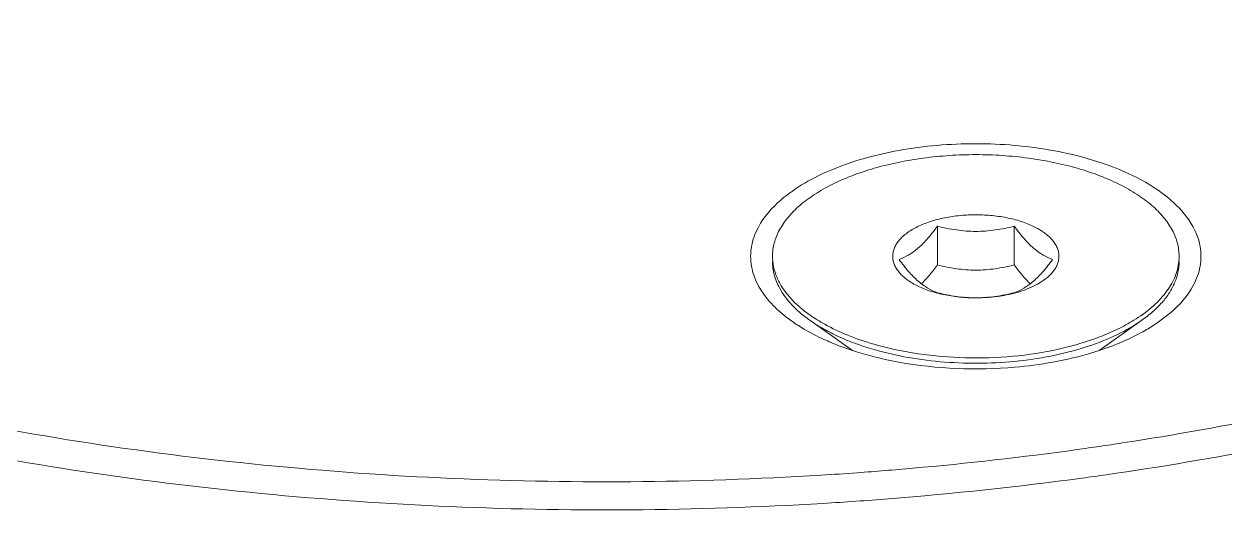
# Model space of a CAD drawing. Header units: millimetres. Extents: x 0 to 3564, y 0 to 2520.
# Drawn here: x 1745.12 to 1780.32, y 2177.24 to 2191.54 of the extents above; entities that cross this region are included whole.
import ezdxf

# ---------------------------------------------------------------- set-up
doc = ezdxf.new("R2010")
doc.units = ezdxf.units.MM
doc.layers.get('0').update_dxf_attribs({"lineweight": 13})

msp = doc.modelspace()

# ---------------------------------------------------------------- linework, layer by layer
for p, q in [((1771.889, 2185.616), (1771.889, 2184.481)), ((1774.139, 2185.616), (1774.139, 2184.481)), ((1769.403, 2181.973), (1768.149, 2182.86)), ((1776.625, 2181.973), (1777.879, 2182.86)), ((1778.73, 2183.085), (1778.4, 2182.831))]:
    msp.add_line(p, q)
for centre, radius, start, end in [((1768.553, 2184.735), 1.498, 180.0105, 185.9078), ((1777.476, 2184.735), 1.496, 354.0492, 359.996), ((1772.802, 2187.165), 3.627, 253.9012, 255.3331), ((1773.019, 2188.276), 4.758, 273.5146, 274.9839), ((1773.186, 2187.315), 3.782, 283.8414, 284.6791), ((1773.014, 2188.389), 4.872, 267.9886, 270.9745), ((1773.015, 2188.339), 4.822, 270.9701, 273.5151), ((1770.581, 2187.024), 5.131, 234.826, 239.5326), ((1775.436, 2187.043), 5.152, 300.4703, 305.1499), ((1771.889, 2189.654), 8.073, 247.2844, 250.808), ((1774.147, 2189.627), 8.045, 289.2014, 292.7385), ((1762.956, 2272.762), 94.593, 277.91266, 278.32167), ((1763.078, 2271.925), 93.748, 278.32166, 278.72929), ((1762.25, 2279.27), 101.142, 273.52764, 274.13268), ((1762.92, 2275.378), 98.038, 277.74316, 278.16041)]:
    msp.add_arc(centre, radius, start, end)
for points, knots in [([(1777.306, 2179.263), (1780.396, 2179.738), (1784.927, 2180.666), (1790.715, 2182.39), (1794.72, 2183.861), (1798.424, 2185.517), (1801.793, 2187.344), (1804.798, 2189.326), (1806.601, 2190.789), (1807.426, 2191.544)], [0, 0, 0, 0, 0.284642, 0.41998, 0.549569, 0.672764, 0.789067, 0.898172, 1, 1, 1, 1]), ([(1776.836, 2178.333), (1780.03, 2178.791), (1786.167, 2179.981), (1794.748, 2182.668), (1802.169, 2186.114), (1806.45, 2189.034), (1808.274, 2190.614)], [0, 0, 0, 0, 0.283458, 0.548027, 0.788034, 1, 1, 1, 1]), ([(1767.298, 2186.385), (1767.73, 2186.759), (1768.856, 2187.38), (1770.811, 2187.913), (1773.013, 2188.099), (1774.528, 2187.971), (1775.271, 2187.836)], [0, 0, 0, 0, 0.206306, 0.454834, 0.727416, 1, 1, 1, 1]), ([(1775.271, 2187.836), (1775.344, 2187.823), (1775.629, 2187.768), (1775.912, 2187.702), (1776.122, 2187.646)], [0, 0, 0, 0, 0.25414, 1, 1, 1, 1]), ([(1775.993, 2187.315), (1775.763, 2187.382), (1775.286, 2187.498), (1774.551, 2187.622), (1773.789, 2187.698), (1773.014, 2187.723), (1772.239, 2187.698), (1771.477, 2187.622), (1770.741, 2187.498), (1770.044, 2187.328), (1769.397, 2187.113), (1768.81, 2186.858), (1768.295, 2186.568), (1767.858, 2186.245), (1767.508, 2185.896), (1767.25, 2185.524), (1767.092, 2185.135), (1767.055, 2184.866), (1767.055, 2184.735)], [0, 0, 0, 0, 0.070402, 0.143616, 0.218736, 0.294834, 0.370931, 0.446055, 0.519262, 0.589668, 0.656485, 0.719057, 0.776906, 0.829795, 0.877802, 0.92142, 0.961647, 1, 1, 1, 1]), ([(1776.122, 2187.646), (1776.54, 2187.534), (1777.319, 2187.271), (1778.561, 2186.619), (1779.315, 2185.87), (1779.514, 2185.308)], [0, 0, 0, 0, 0.306727, 0.577589, 1, 1, 1, 1]), ([(1778.972, 2184.735), (1778.972, 2184.866), (1778.936, 2185.135), (1778.778, 2185.524), (1778.52, 2185.896), (1778.17, 2186.245), (1777.733, 2186.568), (1777.217, 2186.858), (1776.631, 2187.113), (1776.212, 2187.252), (1775.993, 2187.315)], [0, 0, 0, 0, 0.093469, 0.191504, 0.297803, 0.414799, 0.543694, 0.684666, 0.837174, 1, 1, 1, 1]), ([(1766.514, 2185.308), (1766.548, 2185.405), (1766.733, 2185.814), (1767.038, 2186.16), (1767.298, 2186.385)], [0, 0, 0, 0, 0.229745, 1, 1, 1, 1]), ([(1774.232, 2185.79), (1774.089, 2185.831), (1773.791, 2185.897), (1773.329, 2185.95), (1772.856, 2185.958), (1772.388, 2185.92), (1771.944, 2185.838), (1771.54, 2185.714), (1771.191, 2185.555), (1770.99, 2185.418), (1770.904, 2185.344)], [0, 0, 0, 0, 0.128611, 0.263628, 0.401279, 0.537607, 0.668749, 0.791211, 0.902193, 1, 1, 1, 1]), ([(1775.123, 2184.126), (1775.162, 2184.159), (1775.232, 2184.228), (1775.321, 2184.339), (1775.388, 2184.455), (1775.432, 2184.574), (1775.452, 2184.695), (1775.448, 2184.816), (1775.42, 2184.936), (1775.368, 2185.054), (1775.294, 2185.169), (1775.161, 2185.321), (1774.939, 2185.494), (1774.611, 2185.665), (1774.364, 2185.752), (1774.232, 2185.79)], [0, 0, 0, 0, 0.062761, 0.121167, 0.1757, 0.227248, 0.276977, 0.32624, 0.376438, 0.428866, 0.484593, 0.544387, 0.677689, 0.830135, 1, 1, 1, 1]), ([(1766.514, 2184.162), (1766.45, 2184.345), (1766.378, 2184.735), (1766.45, 2185.126), (1766.514, 2185.308)], [0, 0, 0, 0, 0.499811, 1, 1, 1, 1]), ([(1770.904, 2185.344), (1770.866, 2185.311), (1770.795, 2185.242), (1770.706, 2185.131), (1770.639, 2185.015), (1770.596, 2184.896), (1770.576, 2184.776), (1770.58, 2184.654), (1770.608, 2184.534), (1770.659, 2184.416), (1770.734, 2184.301), (1770.867, 2184.15), (1771.089, 2183.976), (1771.417, 2183.805), (1771.664, 2183.719), (1771.796, 2183.68)], [0, 0, 0, 0, 0.062761, 0.121167, 0.1757, 0.227248, 0.276977, 0.32624, 0.376438, 0.428866, 0.484593, 0.544387, 0.677689, 0.830135, 1, 1, 1, 1]), ([(1771.326, 2184.979), (1771.428, 2185.067), (1771.626, 2185.272), (1771.801, 2185.496), (1771.889, 2185.616)], [0, 0, 0, 0, 0.47416, 1, 1, 1, 1]), ([(1774.139, 2185.616), (1773.955, 2185.571), (1773.583, 2185.494), (1773.014, 2185.451), (1772.444, 2185.494), (1772.072, 2185.571), (1771.889, 2185.616)], [0, 0, 0, 0, 0.249369, 0.5, 0.750631, 1, 1, 1, 1]), ([(1775.264, 2184.642), (1775.168, 2184.677), (1774.968, 2184.771), (1774.681, 2184.982), (1774.402, 2185.272), (1774.227, 2185.496), (1774.139, 2185.616)], [0, 0, 0, 0, 0.203593, 0.435936, 0.703391, 1, 1, 1, 1]), ([(1779.514, 2185.308), (1779.578, 2185.125), (1779.649, 2184.735), (1779.578, 2184.345), (1779.513, 2184.162)], [0, 0, 0, 0, 0.499811, 1, 1, 1, 1]), ([(1727.222, 2184.939), (1728.633, 2184.29), (1731.59, 2183.078), (1736.254, 2181.555), (1741.219, 2180.291), (1746.428, 2179.302), (1751.819, 2178.598), (1759.183, 2178.052), (1764.762, 2178.092), (1768.473, 2178.32)], [0, 0, 0, 0, 0.110553, 0.227092, 0.348823, 0.474822, 0.604065, 0.735456, 1, 1, 1, 1]), ([(1770.764, 2184.642), (1770.86, 2184.677), (1771.06, 2184.771), (1771.238, 2184.902), (1771.326, 2184.979)], [0, 0, 0, 0, 0.467037, 1, 1, 1, 1]), ([(1770.764, 2184.642), (1770.852, 2184.522), (1771.027, 2184.297), (1771.306, 2184.008), (1771.593, 2183.797), (1771.793, 2183.703), (1771.889, 2183.668)], [0, 0, 0, 0, 0.296609, 0.564064, 0.796406, 1, 1, 1, 1]), ([(1775.264, 2184.642), (1775.176, 2184.522), (1775.001, 2184.297), (1774.803, 2184.092), (1774.701, 2184.004)], [0, 0, 0, 0, 0.52584, 1, 1, 1, 1]), ([(1767.259, 2183.808), (1767.194, 2183.929), (1767.092, 2184.18), (1767.055, 2184.449), (1767.055, 2184.58)], [0, 0, 0, 0, 0.511935, 1, 1, 1, 1]), ([(1767.063, 2184.581), (1767.074, 2184.476), (1767.12, 2184.262), (1767.206, 2184.061), (1767.259, 2183.963)], [0, 0, 0, 0, 0.48875, 1, 1, 1, 1]), ([(1771.419, 2183.928), (1771.503, 2184.009), (1771.667, 2184.188), (1771.815, 2184.38), (1771.889, 2184.481)], [0, 0, 0, 0, 0.480006, 1, 1, 1, 1]), ([(1771.889, 2184.481), (1772.072, 2184.436), (1772.444, 2184.359), (1773.014, 2184.316), (1773.583, 2184.359), (1773.955, 2184.436), (1774.139, 2184.481)], [0, 0, 0, 0, 0.249369, 0.5, 0.750631, 1, 1, 1, 1]), ([(1774.139, 2184.481), (1774.213, 2184.38), (1774.361, 2184.188), (1774.525, 2184.009), (1774.608, 2183.928)], [0, 0, 0, 0, 0.520021, 1, 1, 1, 1]), ([(1778.577, 2183.668), (1778.683, 2183.806), (1778.817, 2184.027), (1778.927, 2184.343), (1778.956, 2184.502), (1778.964, 2184.58)], [0, 0, 0, 0, 0.520142, 0.763527, 1, 1, 1, 1]), ([(1778.972, 2184.58), (1778.972, 2184.475), (1778.95, 2184.263), (1778.884, 2184.059), (1778.842, 2183.96)], [0, 0, 0, 0, 0.492161, 1, 1, 1, 1]), ([(1726.709, 2184.058), (1729.672, 2182.737), (1736.088, 2180.486), (1746.354, 2178.296), (1757.311, 2177.215), (1764.789, 2177.267), (1768.54, 2177.493)], [0, 0, 0, 0, 0.227942, 0.475755, 0.735956, 1, 1, 1, 1]), ([(1767.298, 2183.085), (1767.205, 2183.166), (1766.882, 2183.473), (1766.622, 2183.857), (1766.514, 2184.162)], [0, 0, 0, 0, 0.27505, 1, 1, 1, 1]), ([(1767.259, 2183.963), (1767.39, 2183.719), (1767.678, 2183.378), (1768.154, 2183), (1768.435, 2182.825), (1768.586, 2182.742)], [0, 0, 0, 0, 0.45623, 0.716827, 1, 1, 1, 1]), ([(1774.701, 2184.004), (1774.613, 2183.928), (1774.435, 2183.797), (1774.235, 2183.703), (1774.139, 2183.668)], [0, 0, 0, 0, 0.532969, 1, 1, 1, 1]), ([(1774.144, 2183.656), (1774.243, 2183.682), (1774.432, 2183.74), (1774.696, 2183.849), (1774.927, 2183.975), (1775.063, 2184.074), (1775.123, 2184.126)], [0, 0, 0, 0, 0.279516, 0.540776, 0.781432, 1, 1, 1, 1]), ([(1778.842, 2183.96), (1778.799, 2183.859), (1778.69, 2183.656), (1778.473, 2183.373), (1778.2, 2183.102), (1777.991, 2182.939), (1777.879, 2182.86)], [0, 0, 0, 0, 0.223626, 0.463201, 0.721485, 1, 1, 1, 1]), ([(1779.513, 2184.162), (1779.479, 2184.065), (1779.295, 2183.656), (1778.99, 2183.31), (1778.73, 2183.085)], [0, 0, 0, 0, 0.229745, 1, 1, 1, 1]), ([(1768.149, 2182.86), (1768.051, 2182.929), (1767.866, 2183.072), (1767.549, 2183.372), (1767.355, 2183.628), (1767.259, 2183.808)], [0, 0, 0, 0, 0.27524, 0.533045, 1, 1, 1, 1]), ([(1771.883, 2183.656), (1772.037, 2183.616), (1772.355, 2183.554), (1772.678, 2183.526), (1772.843, 2183.52)], [0, 0, 0, 0, 0.489329, 1, 1, 1, 1]), ([(1771.889, 2183.668), (1772.072, 2183.622), (1772.444, 2183.546), (1773.014, 2183.503), (1773.583, 2183.546), (1773.955, 2183.622), (1774.139, 2183.668)], [0, 0, 0, 0, 0.249369, 0.5, 0.750631, 1, 1, 1, 1]), ([(1773.433, 2183.535), (1773.489, 2183.54), (1773.71, 2183.564), (1773.93, 2183.603), (1774.091, 2183.643)], [0, 0, 0, 0, 0.256008, 1, 1, 1, 1]), ([(1777.644, 2182.86), (1777.83, 2182.975), (1778.168, 2183.216), (1778.458, 2183.513), (1778.577, 2183.668)], [0, 0, 0, 0, 0.529004, 1, 1, 1, 1]), ([(1770.035, 2182), (1769.853, 2182.052), (1769.503, 2182.165), (1769.005, 2182.368), (1768.554, 2182.595), (1768.277, 2182.769), (1768.149, 2182.86)], [0, 0, 0, 0, 0.272061, 0.530387, 0.773325, 1, 1, 1, 1]), ([(1777.879, 2182.86), (1777.653, 2182.7), (1777.144, 2182.409), (1776.288, 2182.07), (1775.323, 2181.815), (1774.281, 2181.652), (1773.197, 2181.585), (1772.107, 2181.618), (1771.047, 2181.75), (1770.363, 2181.905), (1770.035, 2182)], [0, 0, 0, 0, 0.10215, 0.216038, 0.339759, 0.470638, 0.605509, 0.740965, 0.873547, 1, 1, 1, 1]), ([(1775.437, 2182.013), (1775.647, 2182.06), (1776.053, 2182.164), (1776.633, 2182.36), (1777.163, 2182.587), (1777.491, 2182.765), (1777.644, 2182.86)], [0, 0, 0, 0, 0.271073, 0.529371, 0.772859, 1, 1, 1, 1]), ([(1768.772, 2182.207), (1768.701, 2182.237), (1768.431, 2182.355), (1768.167, 2182.49), (1767.979, 2182.601)], [0, 0, 0, 0, 0.259491, 1, 1, 1, 1]), ([(1768.586, 2182.742), (1768.805, 2182.62), (1769.279, 2182.398), (1769.774, 2182.23), (1770.035, 2182.155)], [0, 0, 0, 0, 0.479531, 1, 1, 1, 1]), ([(1778.049, 2182.602), (1777.988, 2182.566), (1777.731, 2182.421), (1777.463, 2182.294), (1777.257, 2182.207)], [0, 0, 0, 0, 0.240482, 1, 1, 1, 1]), ([(1770.035, 2182.155), (1770.456, 2182.033), (1771.341, 2181.848), (1772.706, 2181.733), (1774.087, 2181.777), (1774.997, 2181.915), (1775.437, 2182.013)], [0, 0, 0, 0, 0.241353, 0.495388, 0.751794, 1, 1, 1, 1]), ([(1770.757, 2181.634), (1770.623, 2181.658), (1770.109, 2181.761), (1769.602, 2181.902), (1769.235, 2182.03)], [0, 0, 0, 0, 0.258636, 1, 1, 1, 1]), ([(1776.793, 2182.03), (1776.674, 2181.988), (1776.175, 2181.826), (1775.663, 2181.705), (1775.271, 2181.634)], [0, 0, 0, 0, 0.240931, 1, 1, 1, 1]), ([(1775.271, 2181.634), (1774.904, 2181.567), (1773.407, 2181.37), (1771.874, 2181.431), (1770.757, 2181.634)], [0, 0, 0, 0, 0.24761, 1, 1, 1, 1]), ([(1769.539, 2178.392), (1770.081, 2178.431), (1772.232, 2178.604), (1774.378, 2178.847), (1775.978, 2179.069)], [0, 0, 0, 0, 0.25179, 1, 1, 1, 1]), ([(1768.54, 2177.493), (1769.179, 2177.532), (1771.715, 2177.708), (1774.244, 2177.978), (1776.129, 2178.234)], [0, 0, 0, 0, 0.251878, 1, 1, 1, 1])]:
    msp.add_open_spline(points, degree=3, knots=knots)
msp.add_open_spline([(1767.625, 2182.83), (1767.512, 2182.91), (1767.403, 2182.995), (1767.298, 2183.085)], degree=3)

doc.saveas('drawing.dxf')
